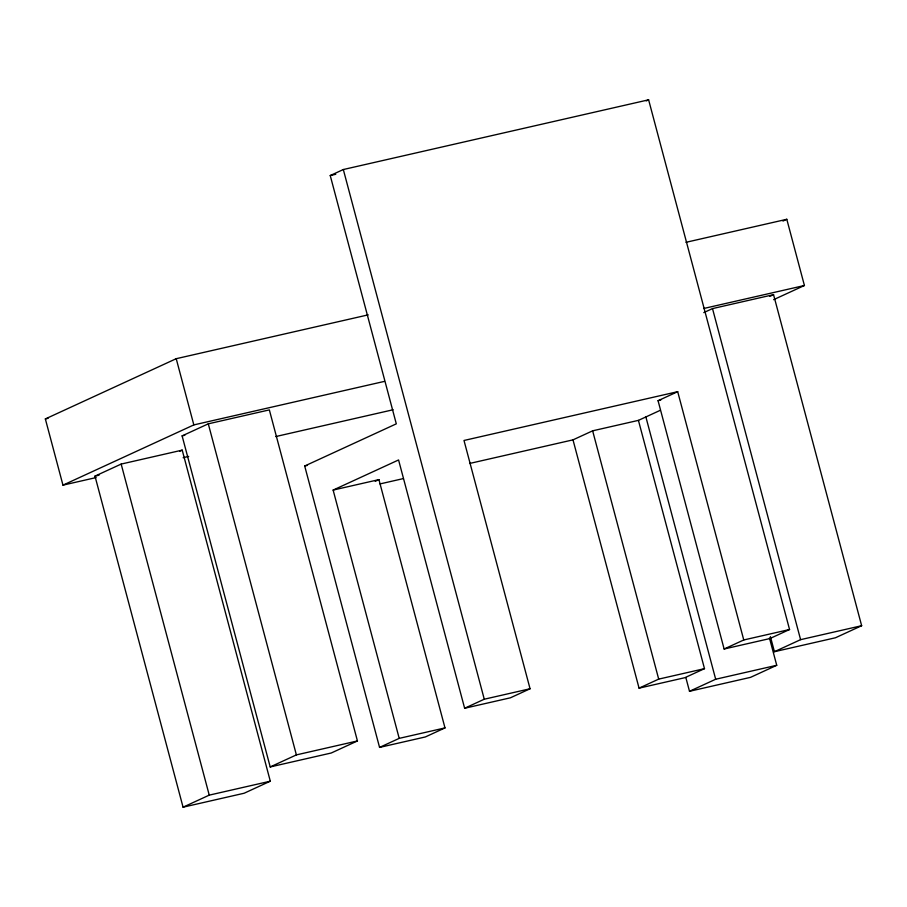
<?xml version="1.0" encoding="UTF-8"?>
<svg xmlns="http://www.w3.org/2000/svg" width="907" height="907" viewBox="0 0 907 907"><rect width="100%" height="100%" fill="white"/><g stroke="black" fill="none" stroke-linecap="round" stroke-linejoin="round"><path stroke-width="1.36" d="M379.568 747.402L399.205 738.366L333.13 490.075L378.933 479.622L444.997 727.913L425.36 736.949L379.568 747.402L304.695 466.005L396.302 423.841L330.239 175.55L343.322 169.53L648.618 99.815L789.555 629.515L769.93 638.551L724.126 649.004L658.063 400.713L677.699 391.677L743.763 639.968L724.126 649.004M646.238 100.915L648.618 99.815M96.119 477.57L62.968 485.143L45.35 418.932L176.219 358.696L368.231 314.854M62.968 485.143L193.837 424.907L384.466 381.382M182.114 435.882L208.293 423.83L269.345 409.896L357.437 740.951L331.259 753.003L270.207 766.937L182.114 435.882L184.835 435.258M94.986 476.118L121.164 464.078L182.216 450.133L270.309 781.199L244.13 793.24L183.067 807.185L94.986 476.118L99.056 475.189M179.722 451.278L182.216 450.133M782.945 221.059L786.8 219.29L804.418 285.501L773.614 299.673M703.775 312.609L712.505 308.595L773.558 294.662L861.65 625.717L835.472 637.768L774.419 651.702L770.417 636.657M333.13 490.075L398.57 459.962L464.633 708.254L510.426 697.8L530.062 688.764L463.999 440.473L677.699 391.677M769.828 296.374L773.558 294.662M375.249 481.311L378.933 479.622M469.599 463.466L572.997 439.861L592.634 430.825L638.426 420.372L660.239 410.327M270.207 766.937L296.385 754.896L357.437 740.951M183.067 807.185L209.245 795.133L270.309 781.199M464.633 708.254L484.27 699.218L530.062 688.764M572.997 439.861L639.061 688.152L658.697 679.116L704.49 668.663L638.426 420.372M704.49 668.663L684.853 677.699L639.061 688.152M774.419 651.702L800.598 639.662L861.65 625.717M685.862 677.608L689.501 691.293L715.68 679.241L776.732 665.296L769.453 637.938M776.732 665.296L750.565 677.348L689.501 691.293M330.239 175.55L335.76 174.28M685.953 242.316L786.8 219.29M45.35 418.932L48.116 418.297M703.571 308.527L804.418 285.501M183.146 457.695L188.679 456.436M275.705 436.562L393.116 409.76M304.695 466.005L307.462 465.37M658.063 400.713L660.761 400.1M379.976 483.93L403.411 478.579M743.763 639.968L789.555 629.515M399.205 738.366L444.997 727.913M712.505 308.595L800.598 639.662M645.784 416.585L715.68 679.241M592.634 430.825L658.697 679.116M343.322 169.53L484.27 699.218M208.293 423.83L296.385 754.896M176.219 358.696L193.837 424.907M121.164 464.078L209.245 795.133"/></g></svg>
